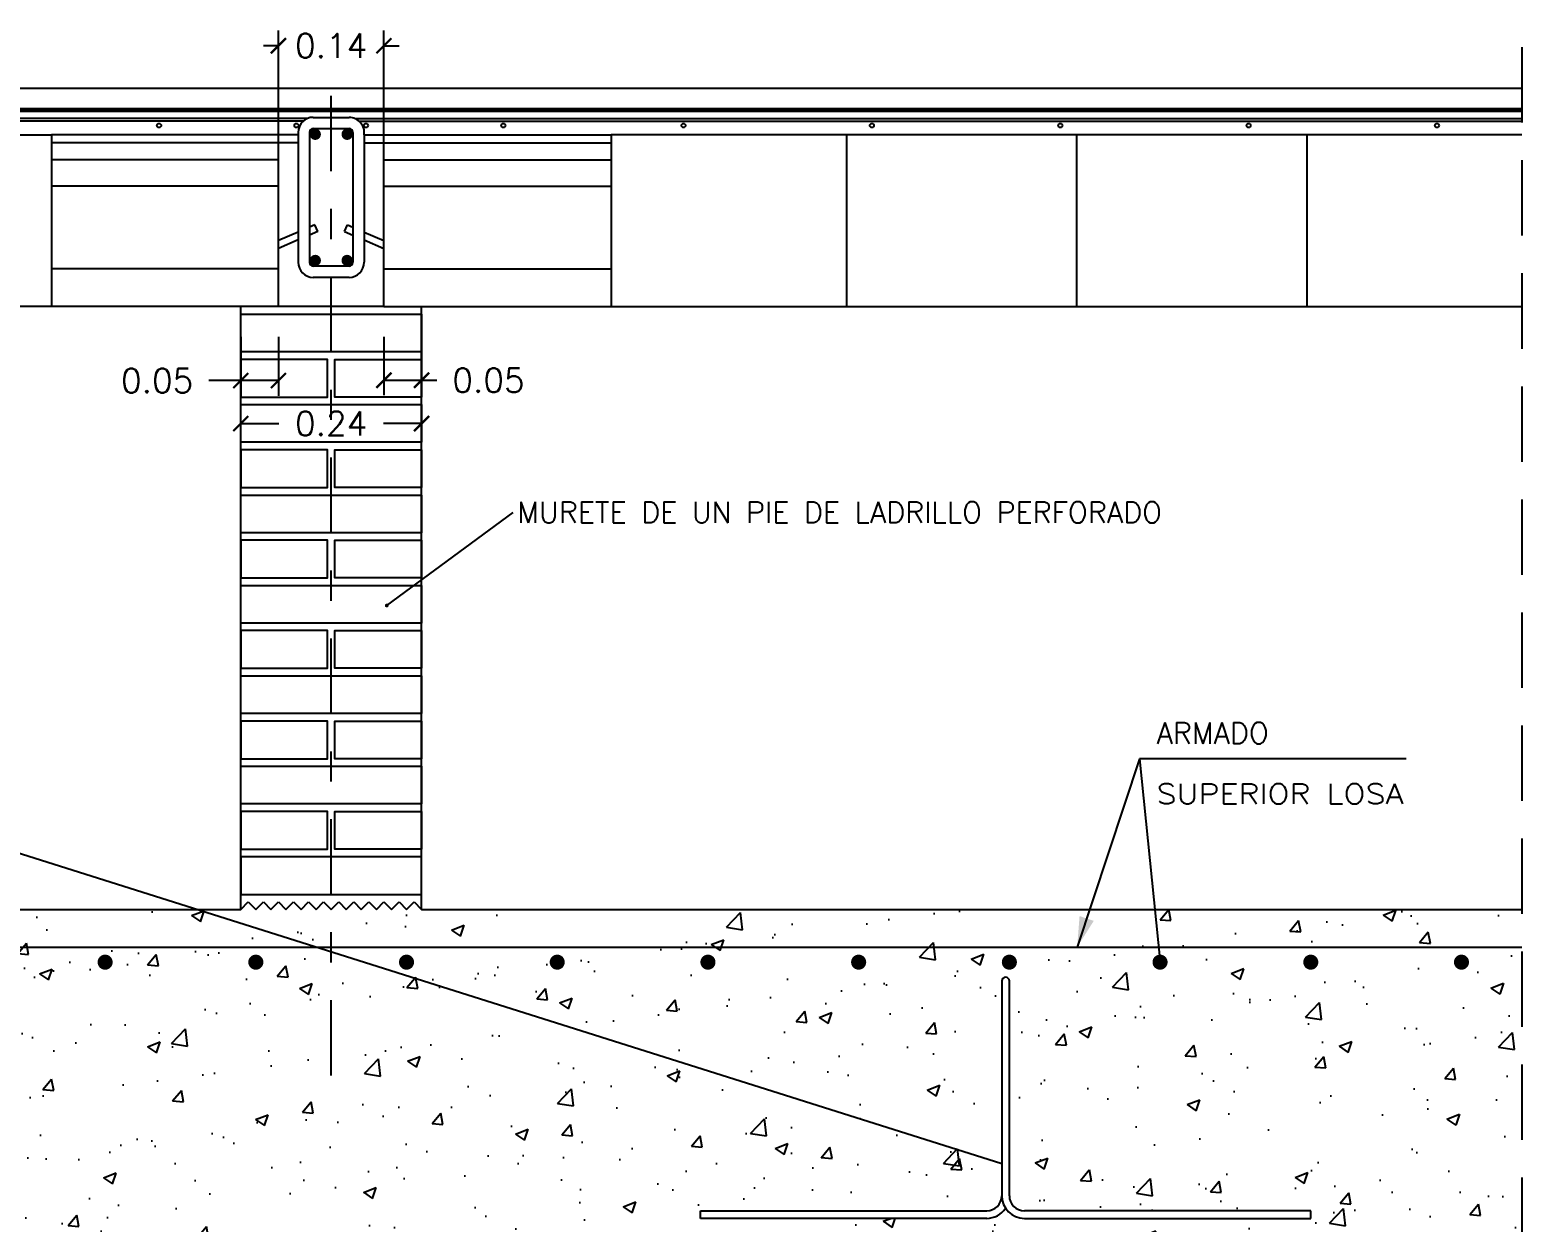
# Model space of a CAD drawing. Header units: millimetres. Extents: x 811 to 853.1, y 350.8 to 380.5.
# Drawn here: x 825.396 to 830.354, y 360.695 to 364.651 of the extents above; entities that cross this region are included whole.
import ezdxf
from ezdxf.enums import TextEntityAlignment as Align

# ---------------------------------------------------------------- set-up
doc = ezdxf.new("R2010")
doc.units = ezdxf.units.MM
for name, pattern in [('CYPELINEA', [0]), ('TRAZO_Y_PUNTO2', [0.5, 0.25, -0.125, 0, -0.125]), ('TRAZOS2', [0.375, 0.25, -0.125])]:
    doc.linetypes.add(name, pattern=pattern)
for name, color, linetype in [('0-CYPE0', 1, 'CYPELINEA'), ('0-CYPE1', 2, 'CYPELINEA'), ('0-CYPE2', 4, 'CYPELINEA'), ('0-CYPE4', 6, 'CYPELINEA'), ('01', 1, 'Continuous'), ('015', 1, 'Continuous'), ('06', 6, 'Continuous'), ('AMARILLO', 2, 'Continuous'), ('ARMADURA', 7, 'Continuous'), ('AUXILIAR', 3, 'Continuous'), ('COTAS', 7, 'Continuous'), ('ROJO', 1, 'Continuous')]:
    doc.layers.add(name, color=color, linetype=linetype)
doc.styles.get("Standard").update_dxf_attribs({"font": 'romans.shx'})
doc.dimstyles.new('ANTONIO20', dxfattribs={"dimscale": 0.05, "dimtxt": 1.6, "dimasz": 1, "dimexe": 1, "dimexo": 2, "dimgap": 1, "dimtad": 0, "dimtih": 1, "dimtoh": 1, "dimlfac": 0.4, "dimzin": 0, "dimdsep": 46, "dimtxsty": 'Standard', "dimblk": 'ARCHTICK', "dimcen": 0.5, "dimclrd": 1, "dimclre": 1, "dimclrt": 4, "dimadec": 0, "dimazin": 0, "dimtfac": 1, "dimtofl": 0, "dimtmove": 0, "dimatfit": 3, "dimldrblk": 'DOTSMALL', "dimfxl": 1, "dimtolj": 1, "dimtzin": 0, "dimarcsym": 0})

# ---------------------------------------------------------------- blocks, each defined once
blk = doc.blocks.new('_ArchTick')
at = {"color": 0, "linetype": 'Continuous', "const_width": 0.15}
blk.add_lwpolyline([(-0.5, -0.5), (0.5, 0.5)], dxfattribs=at)
blk = doc.blocks.new('*D16')
at = {"layer": 'COTAS', "color": 1, "linetype": 'Continuous', "lineweight": -2}
for p, q in [((826.0959, 363.3579), (826.0959, 363.395)), ((826.6959, 363.3579), (826.6959, 363.395)), ((826.0959, 363.345), (826.2221, 363.345)), ((826.6959, 363.345), (826.5698, 363.345))]:
    blk.add_line(p, q, dxfattribs=at)
at = {"layer": 'Defpoints', "color": 0, "linetype": 'Continuous'}
for p in [(826.6959, 363.345), (826.0959, 363.2579), (826.6959, 363.2579)]:
    blk.add_point(p, dxfattribs=at)
at = {"layer": 'COTAS', "color": 1, "linetype": 'Continuous', "lineweight": -2, "xscale": 0.05, "yscale": 0.05, "zscale": 0.05, "rotation": 180}
blk.add_blockref('_ArchTick', (826.0959, 363.345), dxfattribs=at)
at = {"layer": 'COTAS', "color": 1, "linetype": 'Continuous', "lineweight": -2, "xscale": 0.05, "yscale": 0.05, "zscale": 0.05}
blk.add_blockref('_ArchTick', (826.6959, 363.345), dxfattribs=at)
at = {"layer": 'COTAS', "color": 4, "linetype": 'Continuous', "insert": (826.3959, 363.345), "char_height": 0.08, "attachment_point": 5}
blk.add_mtext('\\A1;0.24', dxfattribs=at)
blk = doc.blocks.new('_DotSmall')
at = {"layer": '06', "color": 0, "const_width": 0.5}
blk.add_lwpolyline([(-0.0625, 0, 1), (0.0625, 0, 1)], format="xyb", close=True, dxfattribs=at)
blk = doc.blocks.new('*D17')
at = {"layer": 'COTAS', "color": 1, "linetype": 'Continuous', "lineweight": -2}
for p, q in [((826.2209, 364.1695), (826.2209, 364.6487)), ((826.5709, 364.1695), (826.5709, 364.6487)), ((826.2209, 364.5987), (826.1709, 364.5987)), ((826.5709, 364.5987), (826.6209, 364.5987))]:
    blk.add_line(p, q, dxfattribs=at)
at = {"layer": 'Defpoints', "color": 0, "linetype": 'Continuous'}
for p in [(826.5709, 364.5987), (826.2209, 364.0695), (826.5709, 364.0695)]:
    blk.add_point(p, dxfattribs=at)
at = {"layer": 'COTAS', "color": 1, "linetype": 'Continuous', "lineweight": -2, "xscale": 0.05, "yscale": 0.05, "zscale": 0.05}
blk.add_blockref('_ArchTick', (826.2209, 364.5987), dxfattribs=at)
at = {"layer": 'COTAS', "color": 1, "linetype": 'Continuous', "lineweight": -2, "xscale": 0.05, "yscale": 0.05, "zscale": 0.05, "rotation": 180}
blk.add_blockref('_ArchTick', (826.5709, 364.5987), dxfattribs=at)
at = {"layer": 'COTAS', "color": 4, "linetype": 'Continuous', "insert": (826.3959, 364.5987), "char_height": 0.08, "attachment_point": 5}
blk.add_mtext('\\A1;0.14', dxfattribs=at)
blk = doc.blocks.new('*D18')
at = {"layer": 'COTAS', "color": 1, "linetype": 'Continuous', "lineweight": -2}
for p, q in [((826.0959, 363.6329), (826.0959, 363.4375)), ((826.2209, 363.6329), (826.2209, 363.4375)), ((826.0959, 363.4875), (825.9905, 363.4875)), ((826.2209, 363.4875), (826.0959, 363.4875))]:
    blk.add_line(p, q, dxfattribs=at)
at = {"layer": 'Defpoints', "color": 0, "linetype": 'Continuous'}
for p in [(826.0959, 363.7329), (826.2209, 363.7329), (826.2209, 363.4875)]:
    blk.add_point(p, dxfattribs=at)
at = {"layer": 'COTAS', "color": 1, "linetype": 'Continuous', "lineweight": -2, "xscale": 0.05, "yscale": 0.05, "zscale": 0.05, "rotation": 180}
blk.add_blockref('_ArchTick', (826.0959, 363.4875), dxfattribs=at)
at = {"layer": 'COTAS', "color": 1, "linetype": 'Continuous', "lineweight": -2, "xscale": 0.05, "yscale": 0.05, "zscale": 0.05}
blk.add_blockref('_ArchTick', (826.2209, 363.4875), dxfattribs=at)
at = {"layer": 'COTAS', "color": 4, "linetype": 'Continuous', "insert": (825.8186, 363.4875), "char_height": 0.08, "attachment_point": 5}
blk.add_mtext('\\A1;0.05', dxfattribs=at)
blk = doc.blocks.new('*D19')
at = {"layer": 'COTAS', "color": 1, "linetype": 'Continuous', "lineweight": -2}
for p, q in [((826.5709, 363.6329), (826.5709, 363.4387)), ((826.6959, 363.6329), (826.6959, 363.4387)), ((826.5709, 363.4887), (826.6959, 363.4887)), ((826.6959, 363.4887), (826.7459, 363.4887))]:
    blk.add_line(p, q, dxfattribs=at)
at = {"layer": 'Defpoints', "color": 0, "linetype": 'Continuous'}
for p in [(826.5709, 363.7329), (826.6959, 363.7329), (826.6959, 363.4887)]:
    blk.add_point(p, dxfattribs=at)
at = {"layer": 'COTAS', "color": 1, "linetype": 'Continuous', "lineweight": -2, "xscale": 0.05, "yscale": 0.05, "zscale": 0.05, "rotation": 180}
blk.add_blockref('_ArchTick', (826.5709, 363.4887), dxfattribs=at)
at = {"layer": 'COTAS', "color": 1, "linetype": 'Continuous', "lineweight": -2, "xscale": 0.05, "yscale": 0.05, "zscale": 0.05}
blk.add_blockref('_ArchTick', (826.6959, 363.4887), dxfattribs=at)
at = {"layer": 'COTAS', "color": 4, "linetype": 'Continuous', "insert": (826.9178, 363.4887), "char_height": 0.08, "attachment_point": 5}
blk.add_mtext('\\A1;0.05', dxfattribs=at)

msp = doc.modelspace()

# ---------------------------------------------------------------- hatches: boundary and pattern name
at = {"layer": '01', "linetype": 'Continuous'}
h = msp.add_hatch(dxfattribs=at)
h.set_pattern_fill('AR-CONC', color=256, scale=0.06, style=0)
h.set_pattern_definition([(50, (801.115, 341.50536), (0.430356, -0.0376513), [0.045, -0.495]), (355, (801.115, 341.50536), (-0.083251, 0.4513153), [0.036, -0.396]), (100.4514, (801.15088, 341.5022), (0.3471056, 0.4136637), [0.038244, -0.4206853]), (46.1842, (801.115, 341.62536), (0.640345, -0.0993114), [0.0675, -0.7425]), (96.6356, (801.1684, 341.6171), (0.560798, 0.584471), [0.057366, -0.631028]), (351.1842, (801.115, 341.62536), (0.560797, 0.584471), [0.054, -0.594]), (21, (801.175, 341.59536), (0.3581442, -0.2415713), [0.045, -0.495]), (326, (801.175, 341.59536), (0.145989, 0.43509), [0.036, -0.396]), (71.4514, (801.20486, 341.57523), (0.5041336, 0.1935183), [0.038244, -0.4206853]), (37.5, (801.11502, 341.50536), (0.0072959, 0.1997363), [0, -0.3912, 0, -0.402, 0, -0.3975]), (7.5, (801.11502, 341.50536), (0.1578417, 0.236647), [0, -0.2292, 0, -0.3822, 0, -0.1515]), (327.5, (800.98122, 341.50536), (0.32029346, -0.0135329), [0, -0.15, 0, -0.468, 0, -0.621]), (317.5, (800.92122, 341.50536), (0.3499117, 0.060063), [0, -0.195, 0, -0.3108, 0, -0.441])])
h.paths.add_polyline_path([(823.6209, 361.4954, -1), (823.6459, 361.4954), (823.6459, 360.8894), (823.8748, 361.6079), (822.4459, 361.6079), (822.4459, 360.6079), (822.6608, 360.6079), (822.6495, 360.6459, -0.501489), (822.6334, 360.6579, -1), (822.6584, 360.6579, -0.332011), (822.6495, 360.6459), (822.6608, 360.6079), (830.3459, 360.6079), (830.3459, 361.6079), (829.1409, 361.6079), (829.1447, 361.5704, -0.443936), (829.1584, 361.5579, -1), (829.1334, 361.5579, -0.385103), (829.1447, 361.5704), (829.1409, 361.6079), (826.3959, 361.6079), (826.3959, 361.5926), (828.6209, 360.8894), (828.6209, 361.4954, -1), (828.6459, 361.4954), (828.6459, 360.7829, 0.414214), (828.6959, 360.7329), (829.6459, 360.7329), (829.6459, 360.7079), (828.6959, 360.7079, -0.251381), (828.6334, 360.7415, -0.251381), (828.5709, 360.7079), (827.6209, 360.7079), (827.6209, 360.7329), (828.5709, 360.7329, 0.414214), (828.6209, 360.7829), (828.6209, 360.8894), (826.3475, 361.6079), (823.8748, 361.6079), (823.6459, 360.8894), (823.6459, 360.7829, 0.414214), (823.6959, 360.7329), (824.6459, 360.7329), (824.6459, 360.7079), (823.6959, 360.7079, -0.251381), (823.6334, 360.7415, -0.251381), (823.5709, 360.7079), (822.6209, 360.7079), (822.6209, 360.7329), (823.5709, 360.7329, 0.414214), (823.6209, 360.7829)])
h.paths.add_polyline_path([(825.952, 361.7329), (823.9146, 361.7329), (823.8748, 361.6079), (826.3475, 361.6079)])
h.paths.add_polyline_path([(823.9146, 361.7329), (822.4459, 361.7329), (822.4459, 361.6079), (823.8748, 361.6079)])
h.paths.add_polyline_path([(826.3959, 361.7329), (826.3709, 361.7579), (826.3459, 361.7329), (826.3209, 361.7579), (826.2959, 361.7329), (826.2709, 361.7579), (826.2459, 361.7329), (826.2209, 361.7579), (826.1959, 361.7329), (826.1709, 361.7579), (826.1459, 361.7329), (826.1209, 361.7579), (826.0959, 361.7329), (825.952, 361.7329), (826.3475, 361.6079), (826.3959, 361.6079)])
h.paths.add_polyline_path([(828.9123, 361.7329), (826.6959, 361.7329), (826.6709, 361.7579), (826.6459, 361.7329), (826.6209, 361.7579), (826.5959, 361.7329), (826.5709, 361.7579), (826.5459, 361.7329), (826.5209, 361.7579), (826.4959, 361.7329), (826.4709, 361.7579), (826.4459, 361.7329), (826.4209, 361.7579), (826.3959, 361.7329), (826.3959, 361.6079), (828.8709, 361.6079)])
h.paths.add_polyline_path([(829.1283, 361.7329), (828.9123, 361.7329), (828.8709, 361.6079), (829.1409, 361.6079)])
h.paths.add_polyline_path([(830.3459, 361.7329), (829.1283, 361.7329), (829.1409, 361.6079), (830.3459, 361.6079)])
h.paths.add_polyline_path([(830.3459, 360.6079), (822.9709, 360.6079), (822.9601, 360.4829), (830.3459, 360.4829)])
h.paths.add_polyline_path([(822.9709, 360.6079), (822.6608, 360.6079), (822.6979, 360.4829), (822.9601, 360.4829)])
h.paths.add_polyline_path([(822.6608, 360.6079), (822.4459, 360.6079), (822.4459, 360.4829), (822.6979, 360.4829)])

# ---------------------------------------------------------------- linework, layer by layer
at = {"layer": '0-CYPE0', "linetype": 'TRAZO_Y_PUNTO2'}
msp.add_line((826.3959, 361.1823), (826.3959, 364.4579), dxfattribs=at)
at = {"layer": '0-CYPE1', "color": 1}
for p, q in [((824.1009, 362.3179), (828.6209, 360.8894)), ((829.0779, 362.2329), (828.8709, 361.6079)), ((829.0779, 362.2329), (829.1459, 361.5579)), ((829.9624, 362.2329), (829.0779, 362.2329))]:
    msp.add_line(p, q, dxfattribs=at)
at = {"layer": '0-CYPE1'}
for p, q in [((826.0959, 361.7329), (826.1209, 361.7579)), ((826.1209, 361.7579), (826.1459, 361.7329)), ((826.1459, 361.7329), (826.1709, 361.7579)), ((826.1709, 361.7579), (826.1959, 361.7329)), ((826.1959, 361.7329), (826.2209, 361.7579)), ((826.2209, 361.7579), (826.2459, 361.7329)), ((826.2459, 361.7329), (826.2709, 361.7579)), ((826.2709, 361.7579), (826.2959, 361.7329)), ((826.2959, 361.7329), (826.3209, 361.7579)), ((826.3209, 361.7579), (826.3459, 361.7329)), ((826.3459, 361.7329), (826.3709, 361.7579)), ((826.3709, 361.7579), (826.3959, 361.7329)), ((826.3959, 361.7329), (826.4209, 361.7579)), ((826.4209, 361.7579), (826.4459, 361.7329)), ((826.4459, 361.7329), (826.4709, 361.7579)), ((826.4709, 361.7579), (826.4959, 361.7329)), ((826.4959, 361.7329), (826.5209, 361.7579)), ((826.5209, 361.7579), (826.5459, 361.7329)), ((826.5459, 361.7329), (826.5709, 361.7579)), ((826.5709, 361.7579), (826.5959, 361.7329)), ((826.5959, 361.7329), (826.6209, 361.7579)), ((826.6209, 361.7579), (826.6459, 361.7329)), ((826.6459, 361.7329), (826.6709, 361.7579)), ((826.6709, 361.7579), (826.6959, 361.7329)), ((828.6209, 361.4954), (828.6209, 360.7829)), ((828.6459, 360.7829), (828.6459, 361.4954)), ((827.6209, 360.7329), (828.5709, 360.7329)), ((827.6209, 360.7079), (827.6209, 360.7329)), ((828.5709, 360.7079), (827.6209, 360.7079)), ((829.6459, 360.7329), (828.6959, 360.7329)), ((828.6959, 360.7079), (829.6459, 360.7079)), ((829.6459, 360.7079), (829.6459, 360.7329))]:
    msp.add_line(p, q, dxfattribs=at)
for centre, radius, start, end in [((828.6334, 361.4954), 0.0125, 0, 180), ((828.5709, 360.7829), 0.05, 270, 0), ((828.6959, 360.7829), 0.075, 180, 270), ((828.6959, 360.7829), 0.05, 180, 270), ((828.5709, 360.7829), 0.075, 270, 326.4158)]:
    msp.add_arc(centre, radius, start, end, dxfattribs=at)
at = {"layer": '0-CYPE2'}
for p, q in [((822.4459, 364.4582), (830.3459, 364.4582)), ((826.2209, 363.7329), (822.4459, 363.7332)), ((826.5709, 363.7329), (830.3459, 363.7332)), ((822.4459, 361.7329), (826.0959, 361.7329)), ((826.6959, 361.7329), (830.3459, 361.7329))]:
    msp.add_line(p, q, dxfattribs=at)
at = {"layer": '0-CYPE2', "linetype": 'Continuous'}
for points in [[(826.0959, 363.7079), (826.6959, 363.7079), (826.6959, 363.5829), (826.0959, 363.5829)], [(826.0959, 363.4329), (826.3834, 363.4329), (826.3834, 363.5579), (826.0959, 363.5579)], [(826.6959, 363.4329), (826.4084, 363.4329), (826.4084, 363.5579), (826.6959, 363.5579)], [(826.0959, 363.4079), (826.6959, 363.4079), (826.6959, 363.2829), (826.0959, 363.2829)], [(826.0959, 363.1329), (826.3834, 363.1329), (826.3834, 363.2579), (826.0959, 363.2579)], [(826.6959, 363.1329), (826.4084, 363.1329), (826.4084, 363.2579), (826.6959, 363.2579)], [(826.0959, 363.1079), (826.6959, 363.1079), (826.6959, 362.9829), (826.0959, 362.9829)], [(826.0959, 362.8329), (826.3834, 362.8329), (826.3834, 362.9579), (826.0959, 362.9579)], [(826.6959, 362.8329), (826.4084, 362.8329), (826.4084, 362.9579), (826.6959, 362.9579)], [(826.0959, 362.8079), (826.6959, 362.8079), (826.6959, 362.6829), (826.0959, 362.6829)], [(826.0959, 362.5329), (826.3834, 362.5329), (826.3834, 362.6579), (826.0959, 362.6579)], [(826.6959, 362.5329), (826.4084, 362.5329), (826.4084, 362.6579), (826.6959, 362.6579)], [(826.0959, 362.5079), (826.6959, 362.5079), (826.6959, 362.3829), (826.0959, 362.3829)], [(826.0959, 362.2329), (826.3834, 362.2329), (826.3834, 362.3579), (826.0959, 362.3579)], [(826.6959, 362.2329), (826.4084, 362.2329), (826.4084, 362.3579), (826.6959, 362.3579)], [(826.0959, 362.2079), (826.6959, 362.2079), (826.6959, 362.0829), (826.0959, 362.0829)], [(826.0959, 361.9329), (826.3834, 361.9329), (826.3834, 362.0579), (826.0959, 362.0579)], [(826.6959, 361.9329), (826.4084, 361.9329), (826.4084, 362.0579), (826.6959, 362.0579)], [(826.0959, 361.7829), (826.6959, 361.7829), (826.6959, 361.9079), (826.0959, 361.9079)]]:
    msp.add_lwpolyline(points, close=True, dxfattribs=at)
at = {"layer": '0-CYPE2', "const_width": 0.025}
for points in [[(825.6334, 361.5579, 1), (825.6584, 361.5579, 1)], [(826.1334, 361.5579, 1), (826.1584, 361.5579, 1)], [(826.6334, 361.5579, 1), (826.6584, 361.5579, 1)], [(827.1334, 361.5579, 1), (827.1584, 361.5579, 1)], [(827.6334, 361.5579, 1), (827.6584, 361.5579, 1)], [(828.1334, 361.5579, 1), (828.1584, 361.5579, 1)], [(828.6334, 361.5579, 1), (828.6584, 361.5579, 1)], [(829.1334, 361.5579, 1), (829.1584, 361.5579, 1)], [(829.6334, 361.5579, 1), (829.6584, 361.5579, 1)], [(830.1334, 361.5579, 1), (830.1584, 361.5579, 1)]]:
    msp.add_lwpolyline(points, format="xyb", close=True, dxfattribs=at)
at = {"layer": '0-CYPE2'}
msp.add_solid([(828.8709, 361.6079), (828.9259, 361.6949), (828.8789, 361.7109)], dxfattribs=at)
at = {"layer": '0-CYPE4'}
msp.add_line((822.4459, 361.6079), (830.3459, 361.6079), dxfattribs=at)
at = {"layer": '015', "linetype": 'TRAZOS2'}
msp.add_line((830.3459, 364.5935), (830.3459, 358.7846), dxfattribs=at)
at = {"layer": '015'}
for p, q in [((826.0959, 361.7329), (826.0959, 363.7329)), ((826.6959, 361.7329), (826.6959, 363.7329))]:
    msp.add_line(p, q, dxfattribs=at)
at = {"layer": 'AMARILLO', "linetype": 'Continuous'}
for p, q in [((826.3366, 364.361), (826.4553, 364.361)), ((826.2866, 364.3026), (825.4676, 364.3026)), ((826.2866, 364.2765), (825.4676, 364.2765)), ((826.3366, 364.3235), (826.4553, 364.3235)), ((826.5053, 364.3026), (827.3243, 364.3026)), ((826.5053, 364.2765), (827.3243, 364.2765)), ((826.2866, 363.9802), (826.2209, 363.9519)), ((826.3422, 364.0041), (826.3241, 363.9963)), ((826.3516, 363.9822), (826.3241, 363.9704)), ((826.3516, 363.9822), (826.3422, 364.0041)), ((826.4403, 363.9822), (826.4497, 364.0041)), ((826.4403, 363.9822), (826.4678, 363.9704)), ((826.4497, 364.0041), (826.4678, 363.9963)), ((826.5053, 363.9802), (826.5709, 363.9519)), ((826.2866, 363.9542), (826.2209, 363.9259)), ((826.5053, 363.9542), (826.5709, 363.9259)), ((826.4553, 363.8676), (826.3366, 363.8676)), ((826.4553, 363.8301), (826.3366, 363.8301))]:
    msp.add_line(p, q, dxfattribs=at)
at = {"layer": 'AMARILLO', "ltscale": 2}
for p, q in [((826.2866, 364.311), (826.2866, 363.8801)), ((826.3241, 364.311), (826.3241, 363.8801)), ((826.4678, 364.311), (826.4678, 363.8801)), ((826.5053, 364.3026), (826.5053, 363.8801))]:
    msp.add_line(p, q, dxfattribs=at)
at = {"layer": 'AMARILLO', "linetype": 'Continuous'}
for centre, radius, start, end in [((826.3366, 364.311), 0.05, 90, 180), ((826.4549, 364.31), 0.0509, 351.6133, 89.5679), ((826.3366, 363.8801), 0.05, 180, 270), ((826.4553, 363.8801), 0.05, 270, 360)]:
    msp.add_arc(centre, radius, start, end, dxfattribs=at)
at = {"layer": 'ARMADURA', "linetype": 'Continuous', "const_width": 0.0156}
msp.add_lwpolyline([(822.4459, 364.3854), (830.3459, 364.3854)], dxfattribs=at)
at = {"layer": 'ARMADURA', "linetype": 'Continuous', "const_width": 0.0187}
for points in [[(826.3337, 364.3049, -1), (826.3524, 364.3049, -1)], [(826.4582, 364.3049, 1), (826.4395, 364.3049, 1)], [(826.3337, 363.8862, 1), (826.3524, 363.8862, 1)], [(826.4582, 363.8862, -1), (826.4395, 363.8862, -1)]]:
    msp.add_lwpolyline(points, format="xyb", close=True, dxfattribs=at)
at = {"layer": 'ARMADURA', "linetype": 'Continuous'}
for centre, radius, start, end in [((826.3366, 364.311), 0.0125, 90, 179.9997), ((826.4553, 364.311), 0.0125, 360, 90), ((826.5053, 364.311), 0.0375, 180, 180.0003), ((826.3366, 363.8801), 0.0125, 180, 270), ((826.2866, 363.8801), 0.0375, 360, 0.0003), ((826.4553, 363.8801), 0.0125, 270, 360), ((826.5053, 363.8801), 0.0375, 180, 180.0003)]:
    msp.add_arc(centre, radius, start, end, dxfattribs=at)
at = {"layer": 'AUXILIAR'}
for p, q in [((826.3171, 364.357), (822.4459, 364.357)), ((826.3031, 364.3481), (822.4459, 364.3481)), ((826.4747, 364.357), (830.3459, 364.357)), ((826.4888, 364.3481), (830.3459, 364.3481)), ((822.4459, 364.3026), (825.4676, 364.3026)), ((825.4676, 364.3026), (825.4676, 363.7332)), ((830.3459, 364.3026), (827.3243, 364.3026)), ((827.3243, 364.3026), (827.3243, 363.7332)), ((828.1055, 364.3026), (828.1055, 363.7332)), ((826.2209, 364.2204), (825.4676, 364.2204)), ((826.2209, 364.0695), (826.2209, 364.2204)), ((826.5709, 364.0695), (826.5709, 364.2204)), ((826.5709, 364.2204), (827.3243, 364.2204)), ((826.2209, 364.1331), (825.4676, 364.1331)), ((826.5709, 364.1331), (827.3243, 364.1331)), ((826.2209, 363.7329), (826.2209, 364.0695)), ((826.5709, 363.7329), (826.5709, 364.0695)), ((826.2209, 363.8582), (825.4676, 363.8582)), ((826.5709, 363.8582), (827.3243, 363.8582))]:
    msp.add_line(p, q, dxfattribs=at)
at = {"layer": 'AUXILIAR', "ltscale": 1.5}
for p, q in [((828.8696, 363.7332), (828.8696, 364.3026)), ((829.6338, 363.7332), (829.6338, 364.3026))]:
    msp.add_line(p, q, dxfattribs=at)
at = {"layer": 'AUXILIAR'}
for centre in [(825.8249, 364.334), (826.2806, 364.334), (826.5113, 364.334), (826.967, 364.334), (827.5648, 364.334), (828.1898, 364.334), (828.8148, 364.334), (829.4398, 364.334), (830.0648, 364.334)]:
    msp.add_circle(centre, 0.00692, dxfattribs=at)
at = {"layer": 'ROJO'}
msp.add_line((826.5709, 363.7329), (826.2209, 363.7329), dxfattribs=at)

# ---------------------------------------------------------------- texts
at = {"layer": '0-CYPE2'}
for s, p in [('MURETE DE UN PIE DE LADRILLO PERFORADO', (827.0132, 363.0153)), ('ARMADO', (829.1344, 362.2829))]:
    msp.add_text(s, height=0.07, dxfattribs=at).set_placement(p)
at = {"layer": '0-CYPE2', "width": 1.028086}
msp.add_text('SUPERIOR LOSA', height=0.06665, dxfattribs=at).set_placement((829.1344, 362.0829), (829.9534, 362.0829), align=Align.FIT)

# ---------------------------------------------------------------- dimensions: what is measured, and where the dimension line sits
at = {"layer": 'COTAS', "linetype": 'Continuous'}
for base, p1, p2, picture, middle in [((826.5709, 364.5987), (826.2209, 364.0695), (826.5709, 364.0695), '*D17', (826.3959, 364.5987)), ((826.6959, 363.4887), (826.5709, 363.7329), (826.6959, 363.7329), '*D19', (826.9178, 363.4887)), ((826.6959, 363.345), (826.0959, 363.2579), (826.6959, 363.2579), '*D16', (826.3959, 363.345))]:
    dim = msp.add_linear_dim(base=base, p1=p1, p2=p2, dimstyle='ANTONIO20', dxfattribs=at)
    dim.commit()
    dim.dimension.update_dxf_attribs({"geometry": picture, "text_midpoint": middle})
dim = msp.add_linear_dim(base=(826.2209, 363.4875), p1=(826.0959, 363.7329), p2=(826.2209, 363.7329), dimstyle='ANTONIO20', dxfattribs=at)
dim.commit()
dim.dimension.update_dxf_attribs({"geometry": '*D18', "text_midpoint": (825.8186, 363.4875), "dimtype": 160})

# ---------------------------------------------------------------- leaders
msp.add_leader([(826.5803, 362.7413), (826.9994, 363.0496)], dimstyle='ANTONIO20', override={"dimgap": 1, "dimtad": 0, "dimldrblk": 'DotSmall'}, dxfattribs=at)

doc.saveas('drawing.dxf')
